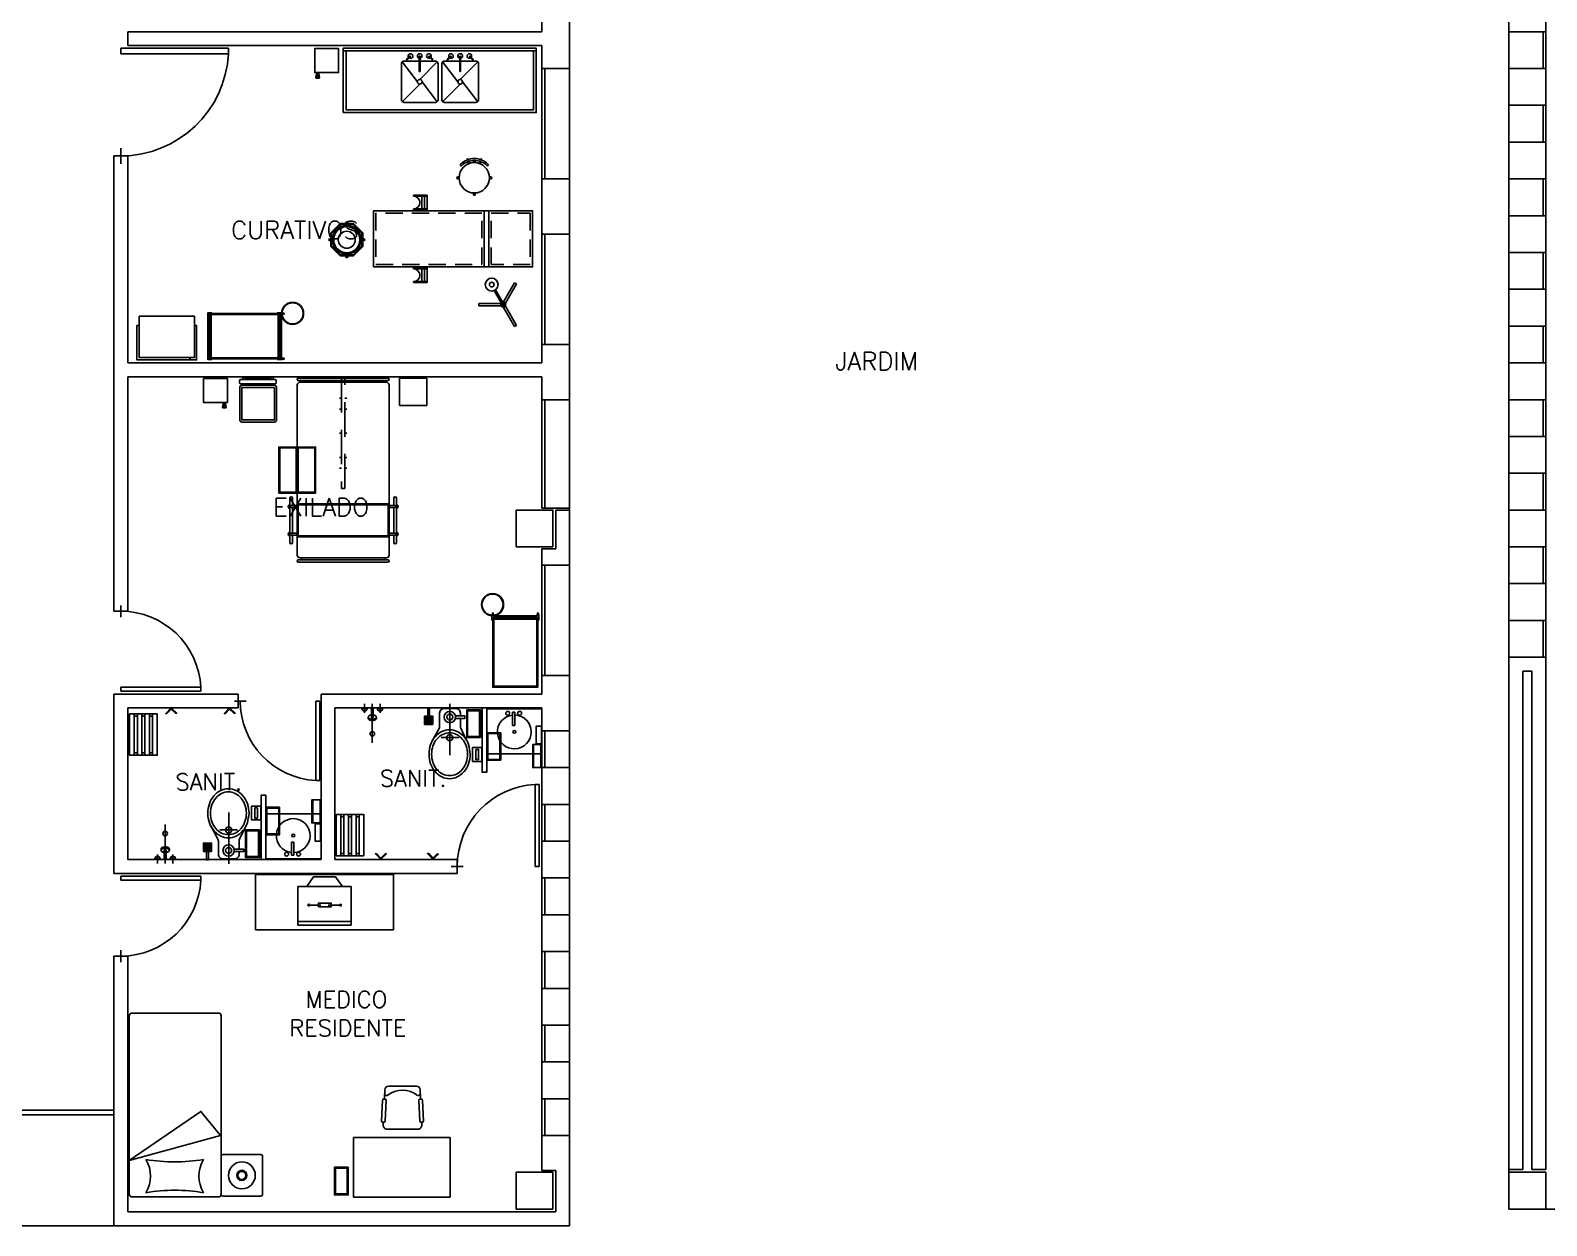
# Model space of a CAD drawing. Extents: x -358 to -207, y -206 to -105.
# Drawn here: x -279.8 to -263.3, y -192.01 to -179.01 of the extents above; entities that cross this region are included whole.
import ezdxf
from ezdxf.enums import TextEntityAlignment as Align

# ---------------------------------------------------------------- set-up
doc = ezdxf.new("R2010")
doc.units = 0
doc.header["$LTSCALE"] = 1.5
doc.header["$MEASUREMENT"] = 0
doc.linetypes.add('HIDDEN', pattern=[0.375, 0.25, -0.125])
doc.linetypes.add('HIDDEN2', pattern=[0.1875, 0.125, -0.0625])
doc.layers.get('0').update_dxf_attribs({"linetype": 'CONTINUOUS'})
for name, color, linetype in [('8CMOB01', 8, 'CONTINUOUS'), ('9CCOLUMNA', 5, 'CONTINUOUS'), ('AREAS', 253, 'CONTINUOUS'), ('CANCEL', 6, 'CONTINUOUS'), ('CCPTAS', 6, 'CONTINUOUS'), ('MSAN', 6, 'CONTINUOUS'), ('RCMURO01', 3, 'CONTINUOUS'), ('ZCTEXT01', 2, 'CONTINUOUS')]:
    doc.layers.add(name, color=color, linetype=linetype)
doc.styles.add('REG-60', font='ROMANS.shx', dxfattribs={"height": 0.195})
doc.styles.add('REG-80', font='ROMANS.shx', dxfattribs={"height": 0.27})

# ---------------------------------------------------------------- blocks, each defined once
blk = doc.blocks.new('PTA-D')
for p, q in [((0.95, 0), (0.95, 1)), ((0.95, 1), (1, 1)), ((1, 0), (1, 1)), ((-0.073, 0), (0.073, 0)), ((0.95, 0), (1, 0))]:
    blk.add_line(p, q)
blk.add_arc((1.002, -0.001), 1.002, 92.9928, 179.9448)
blk = doc.blocks.new('PTA-I')
for p, q in [((-1, 0), (-1, 1)), ((-0.95, 1), (-1, 1)), ((-0.95, 0), (-0.95, 1)), ((-0.95, 0), (-1, 0)), ((0.073, 0), (-0.073, 0))]:
    blk.add_line(p, q)
blk.add_arc((-1.002, -0.001), 1.002, 0.0552, 87.0072)
blk = doc.blocks.new('4')
at = {"layer": 'MSAN'}
for p, q in [((0, 0.045), (0, -0.514)), ((-0.054, -0.088), (-0.163, -0.088)), ((-0.163, -0.115), (-0.056, -0.115)), ((0.276, -0.102), (0.186, -0.102)), ((0.276, -0.112), (0.186, -0.112)), ((0.276, -0.122), (0.186, -0.122)), ((0.276, -0.132), (0.186, -0.132)), ((0.276, -0.142), (0.186, -0.142)), ((0.276, -0.152), (0.186, -0.152)), ((0.276, -0.162), (0.186, -0.162)), ((0.241, -0.09), (0.221, -0.09)), ((0.095, -0.323), (-0.096, -0.323)), ((0.276, -0.172), (0.186, -0.172))]:
    blk.add_line(p, q, dxfattribs=at)
blk.add_lwpolyline([(0.221, 0), (0.221, -0.09), (0.186, -0.09), (0.186, -0.18), (0.276, -0.18), (0.276, -0.09), (0.241, -0.09), (0.241, 0)], close=True, dxfattribs=at)
blk.add_lwpolyline([(0.196, -0.368), (0.118, -0.224, -0.124861), (0.112, -0.2), (0.112, -0.058, 0.414214), (0.063, -0.008), (-0.064, -0.008, 0.414214), (-0.114, -0.058), (-0.114, -0.088), (-0.163, -0.088), (-0.163, -0.115), (-0.114, -0.115), (-0.114, -0.202, -0.109858), (-0.118, -0.223), (-0.174, -0.341, 0.061992), (-0.203, -0.4, 0.020986), (-0.221, -0.504, 0.083945), (-0.203, -0.608, 0.09123), (-0.155, -0.693, 0.103863), (-0.08, -0.751, 0.114983), (0.003, -0.771, 0.114983), (0.087, -0.751, 0.103863), (0.162, -0.693, 0.09123), (0.21, -0.608, 0.083945), (0.227, -0.504, 0.083945), (0.21, -0.4, 0.048605), (0.188, -0.353)], format="xyb", dxfattribs=at)
for points in [[(-0.08, -0.751, 0.114983), (0.003, -0.771, 0.114983), (0.087, -0.751, 0.103863), (0.162, -0.693, 0.09123), (0.21, -0.608, 0.083945), (0.227, -0.504, 0.083945), (0.21, -0.4, 0.09123), (0.162, -0.316, 0.103863), (0.087, -0.257, 0.114983), (0.003, -0.238, 0.114983), (-0.08, -0.257, 0.103863), (-0.155, -0.316, 0.09123), (-0.203, -0.4, 0.020986), (-0.221, -0.504, 0.083945), (-0.203, -0.608, 0.09123), (-0.155, -0.693, 0.103863)], [(0.003, -0.272, 0.114859), (-0.07, -0.289, 0.103833), (-0.135, -0.34, 0.091287), (-0.177, -0.414, 0.084042), (-0.192, -0.504, 0.084042), (-0.177, -0.595, 0.091287), (-0.135, -0.669, 0.103833), (-0.07, -0.72, 0.114859), (0.003, -0.737, 0.114859), (0.077, -0.72, 0.103833), (0.142, -0.669, 0.091287), (0.184, -0.595, 0.084042), (0.199, -0.504, 0.084042), (0.184, -0.414, 0.091287), (0.142, -0.34, 0.103833), (0.077, -0.289, 0.114859)]]:
    blk.add_lwpolyline(points, format="xyb", close=True, dxfattribs=at)
for centre, radius in [((0.001, -0.1), 0.0616), ((0.001, -0.1), 0.0329), ((0.002, -0.323), 0.0335)]:
    blk.add_circle(centre, radius, dxfattribs=at)
blk = doc.blocks.new('PAP')
at = {"layer": 'MSAN', "color": 6}
for points in [[(0.144, -0.077), (0.144, 0.073), (-0.156, 0.073), (-0.156, -0.077)], [(0.134, -0.067), (0.134, 0.063), (-0.146, 0.063), (-0.146, -0.067)]]:
    blk.add_lwpolyline(points, close=True, dxfattribs=at)
blk = doc.blocks.new('VB')
at = {"layer": 'MSAN'}
for p, q in [((-0.154, 0.147), (-0.138, 0.164)), ((-0.053, 0.046), (-0.154, 0.147)), ((-0.138, 0.164), (-0.037, 0.063)), ((-0.037, 0.063), (-0.053, 0.046))]:
    blk.add_line(p, q, dxfattribs=at)
blk.add_lwpolyline([(-0.128, 0.121), (-0.128, 0.121)], dxfattribs=at)
for centre, radius in [((-0.092, 0.194), 0.0208), ((-0.184, 0.102), 0.0208), ((0, 0), 0.0154)]:
    blk.add_circle(centre, radius, dxfattribs=at)
blk.add_arc((0, 0), 0.184, 136.4231, 129.262, dxfattribs=at)
blk = doc.blocks.new('J')
at = {"layer": 'MSAN'}
blk.add_lwpolyline([(-0.026, -0.097), (0.03, -0.097), (0.03, 0.093), (-0.026, 0.093)], close=True, dxfattribs=at)
blk = doc.blocks.new('8')
at = {"layer": 'MSAN'}
for p, q in [((0.123, 0.04), (-0.127, 0.04)), ((-0.127, -0.04), (0.123, -0.04))]:
    blk.add_line(p, q, dxfattribs=at)
blk.add_lwpolyline([(0.123, -0.05), (0.123, 0.05), (-0.127, 0.05), (-0.127, -0.05)], close=True, dxfattribs=at)
blk = doc.blocks.new('2')
at = {"layer": 'MSAN'}
for points in [[(0.067, -0.053), (-0.083, -0.053), (-0.083, 0.047), (0.067, 0.047)], [(-0.063, 0.012), (-0.063, -0.018), (0.047, -0.018), (0.047, 0.012)]]:
    blk.add_lwpolyline(points, close=True, dxfattribs=at)
blk = doc.blocks.new('6')
at = {"layer": 'MSAN'}
blk.add_lwpolyline([(0.014, 0), (0.06, 0.046), (0.06, 0.06), (0, 0), (0.06, -0.06), (0.06, -0.046)], close=True, dxfattribs=at)
blk = doc.blocks.new('BA')
at = {"layer": 'MSAN'}
for p, q in [((-0.227, 0.097), (0.223, 0.097)), ((0.223, 0.064), (-0.227, 0.064)), ((-0.227, 0.014), (0.223, 0.014)), ((-0.202, 0.064), (-0.202, 0.097)), ((-0.202, -0.019), (-0.202, 0.014)), ((0.198, 0.064), (0.198, 0.097)), ((0.198, -0.019), (0.198, 0.014)), ((0.223, -0.019), (-0.227, -0.019)), ((-0.227, -0.069), (0.223, -0.069)), ((0.223, -0.102), (-0.227, -0.102)), ((-0.202, -0.102), (-0.202, -0.069)), ((0.198, -0.102), (0.198, -0.069))]:
    blk.add_line(p, q, dxfattribs=at)
blk.add_lwpolyline([(0.223, -0.152), (0.223, -0.102), (0.223, -0.069), (0.223, -0.019), (0.223, 0.014), (0.223, 0.064), (0.223, 0.097), (0.223, 0.148), (-0.227, 0.148), (-0.227, 0.097), (-0.227, 0.064), (-0.227, 0.014), (-0.227, -0.019), (-0.227, -0.069), (-0.227, -0.102), (-0.227, -0.152)], close=True, dxfattribs=at)
blk = doc.blocks.new('A$C30585D84')
at = {"layer": 'CCPTAS'}
blk.add_lwpolyline([(1.725, 0.6), (1.025, 0.6), (1.025, 0.65), (1.725, 0.65)], dxfattribs=at)
at = {"layer": 'MSAN', "color": 6}
for p, q in [((1.343, 1.845), (1.769, 1.845)), ((1.611, 1.89), (1.624, 1.89)), ((1.621, 1.855), (1.718, 1.855)), ((1.621, 1.835), (1.718, 1.835)), ((1.67, 1.93), (1.769, 1.93)), ((1.717, 1.958), (1.717, 1.901)), ((1.718, 1.825), (1.718, 1.865)), ((1.718, 1.865), (1.726, 1.865)), ((1.718, 1.825), (1.726, 1.825)), ((1.611, 1.801), (1.624, 1.801)), ((1.67, 1.761), (1.769, 1.761)), ((1.717, 1.733), (1.717, 1.789))]:
    blk.add_line(p, q, dxfattribs=at)
at = {"layer": 'MSAN'}
for p, q in [((1.225, 0), (1.225, 0.6)), ((1.715, 0), (1.715, 0.6))]:
    blk.add_line(p, q, dxfattribs=at)
at = {"layer": 'MSAN', "color": 6}
blk.add_circle((1.442, 1.845), 0.025, dxfattribs=at)
for centre, radius, start, end in [((1.672, 1.845), 0.0848, 167.6853, 180), ((1.672, 1.845), 0.0848, 180, 192.3147), ((1.642, 1.852), 0.0538, 152.2094, 167.6853), ((1.642, 1.839), 0.0538, 192.3147, 207.7906), ((1.622, 1.862), 0.0323, 128.1651, 152.2094), ((1.686, 1.845), 0.0848, 167.6853, 180), ((1.686, 1.845), 0.0848, 180, 192.3147), ((1.611, 1.877), 0.0131, 90, 128.1651), ((1.655, 1.852), 0.0538, 152.2094, 167.6853), ((1.655, 1.839), 0.0538, 192.3147, 207.7906), ((1.636, 1.862), 0.0323, 128.1651, 152.2094), ((1.624, 1.877), 0.0131, 90, 128.1651), ((1.643, 1.845), 0.0253, 170.7234, 180), ((1.643, 1.845), 0.0253, 180, 189.2766), ((1.625, 1.85), 0.0074, 136.4087, 158.4791), ((1.632, 1.847), 0.0145, 158.4791, 170.7234), ((1.632, 1.844), 0.0145, 189.2766, 201.5209), ((1.625, 1.841), 0.0074, 201.5209, 223.5913), ((1.621, 1.854), 0.00175, 90, 136.4087), ((1.621, 1.837), 0.00175, 223.5913, 270), ((1.624, 1.877), 0.0131, 51.8349, 90), ((1.613, 1.862), 0.0323, 27.7906, 51.8349), ((1.594, 1.852), 0.0538, 12.3147, 27.7906), ((1.594, 1.839), 0.0538, 332.2094, 347.6853), ((1.563, 1.845), 0.0848, 6.7746, 12.3147), ((1.563, 1.845), 0.0848, 347.6853, 353.2254), ((1.717, 1.93), 0.0282, 91.3867, 268.6133), ((1.622, 1.829), 0.0323, 207.7906, 231.8349), ((1.611, 1.814), 0.0131, 231.8349, 270), ((1.636, 1.829), 0.0323, 207.7906, 231.8349), ((1.624, 1.814), 0.0131, 231.8349, 270), ((1.624, 1.814), 0.0131, 270, 308.1651), ((1.613, 1.829), 0.0323, 308.1651, 332.2094), ((1.717, 1.761), 0.0282, 91.3867, 268.6133)]:
    blk.add_arc(centre, radius, start, end, dxfattribs=at)
at = {"xscale": -1}
for name, p in [('BA', (0.339, 2.09)), ('2', (1.209, 0.707)), ('PAP', (1.546, 0.745)), ('PAP', (1.298, 0.525)), ('8', (1.198, 0.05))]:
    blk.add_blockref(name, p, dxfattribs=at)
for name, p, rotation in [('6', (0.078, 1.752), 178.8992369684606), ('6', (0.078, 1.188), 177.6646649198696), ('4', (1.725, 1.001), 270), ('VB', (1.463, 0.3), 315), ('J', (1.432, 0.031), 270)]:
    blk.add_blockref(name, p, dxfattribs=dict(at, rotation=rotation))
at = {"layer": 'CCPTAS', "xscale": 0.8928675704193463, "yscale": 0.8928675704193463, "zscale": 0.8928675704193463, "rotation": 270}
blk.add_blockref('PTA-D', (0, 0.921), dxfattribs=at)
blk = doc.blocks.new('A$C628C3940')
at = {"layer": 'CCPTAS'}
blk.add_lwpolyline([(0.045, 0.602), (0.745, 0.602), (0.745, 0.652), (0.045, 0.652)], dxfattribs=at)
at = {"layer": 'MSAN'}
for p, q in [((0.055, 0.002), (0.055, 0.602)), ((0.545, 0.002), (0.545, 0.602))]:
    blk.add_line(p, q, dxfattribs=at)
for name, p in [('BA', (1.407, 1.934)), ('PAP', (0.224, 0.748)), ('2', (0.561, 0.709)), ('PAP', (0.472, 0.527)), ('8', (0.572, 0.05))]:
    blk.add_blockref(name, p)
for name, p, rotation in [('6', (1.696, 1.631), 181.1007630315395), ('4', (0.045, 1.004), 90), ('6', (1.696, 0.995), 182.3353350801304), ('VB', (0.307, 0.302), 45), ('J', (0.338, 0.033), 90)]:
    blk.add_blockref(name, p, dxfattribs=dict(rotation=rotation))
at = {"layer": 'CCPTAS', "xscale": -0.8648703972942497, "yscale": 0.8648703972942497, "zscale": 0.8648703972942497, "rotation": 89.99999999999999}
blk.add_blockref('PTA-D', (1.77, 0.879), dxfattribs=at)

msp = doc.modelspace()

# ---------------------------------------------------------------- linework, layer by layer
at = {"linetype": 'HIDDEN', "ltscale": 0.06}
msp.add_line((-281.31, -192.01), (-278.885, -192.01), dxfattribs=at)
at = {"layer": '8CMOB01'}
for p, q in [((-276.391, -179.239), (-274.291, -179.239)), ((-275.705, -179.333), (-275.662, -179.291)), ((-275.698, -179.34), (-275.655, -179.298)), ((-275.655, -179.298), (-275.662, -179.291)), ((-275.564, -179.294), (-275.564, -179.462)), ((-275.564, -179.294), (-275.554, -179.294)), ((-275.554, -179.294), (-275.554, -179.462)), ((-275.462, -179.298), (-275.455, -179.291)), ((-275.462, -179.298), (-275.42, -179.34)), ((-275.455, -179.291), (-275.413, -179.333)), ((-275.222, -179.291), (-275.265, -179.333)), ((-275.215, -179.298), (-275.258, -179.34)), ((-275.222, -179.291), (-275.215, -179.298)), ((-275.124, -179.294), (-275.124, -179.462)), ((-275.124, -179.294), (-275.114, -179.294)), ((-275.114, -179.294), (-275.114, -179.462)), ((-275.022, -179.298), (-275.015, -179.291)), ((-275.022, -179.298), (-274.98, -179.34)), ((-275.015, -179.291), (-274.973, -179.333)), ((-275.584, -179.574), (-275.75, -179.358)), ((-275.698, -179.34), (-275.705, -179.333)), ((-275.564, -179.462), (-275.554, -179.462)), ((-275.559, -179.549), (-275.368, -179.358)), ((-275.42, -179.34), (-275.413, -179.333)), ((-275.144, -179.574), (-275.31, -179.358)), ((-275.265, -179.333), (-275.258, -179.34)), ((-275.124, -179.462), (-275.114, -179.462)), ((-275.119, -179.549), (-274.928, -179.358)), ((-274.973, -179.333), (-274.98, -179.34)), ((-276.65, -179.525), (-276.69, -179.525)), ((-276.649, -179.53), (-276.69, -179.53)), ((-276.651, -179.52), (-276.689, -179.52)), ((-276.652, -179.515), (-276.688, -179.515)), ((-276.652, -179.51), (-276.687, -179.51)), ((-276.653, -179.505), (-276.686, -179.505)), ((-276.654, -179.5), (-276.685, -179.5)), ((-276.672, -179.484), (-276.672, -179.474)), ((-276.442, -179.474), (-276.67, -179.474)), ((-276.667, -179.484), (-276.667, -179.474)), ((-275.75, -179.791), (-275.559, -179.599)), ((-275.368, -179.791), (-275.534, -179.574)), ((-275.31, -179.791), (-275.119, -179.599)), ((-274.928, -179.791), (-275.094, -179.574)), ((-275.042, -180.422), (-275.044, -180.418)), ((-275.027, -180.465), (-275.035, -180.441)), ((-275.017, -180.461), (-275.026, -180.438)), ((-274.976, -180.453), (-274.976, -180.428)), ((-274.956, -180.453), (-274.956, -180.428)), ((-274.914, -180.461), (-274.905, -180.438)), ((-274.905, -180.465), (-274.896, -180.441)), ((-274.889, -180.422), (-274.887, -180.418)), ((-275.628, -180.807), (-275.478, -180.807)), ((-275.628, -180.807), (-275.628, -180.817)), ((-275.628, -180.817), (-275.478, -180.817)), ((-275.538, -180.957), (-275.538, -180.817)), ((-275.508, -180.957), (-275.508, -180.817)), ((-275.478, -180.967), (-275.478, -180.807)), ((-275.628, -180.957), (-275.478, -180.957)), ((-275.628, -180.957), (-275.628, -180.967)), ((-275.628, -180.967), (-275.478, -180.967)), ((-274.857, -181.587), (-274.857, -180.979)), ((-274.807, -181.587), (-274.807, -180.979)), ((-275.628, -181.607), (-275.628, -181.597)), ((-275.628, -181.597), (-275.478, -181.597)), ((-275.628, -181.607), (-275.478, -181.607)), ((-275.538, -181.607), (-275.538, -181.747)), ((-275.508, -181.607), (-275.508, -181.747)), ((-275.478, -181.597), (-275.478, -181.757)), ((-275.628, -181.757), (-275.628, -181.747)), ((-275.628, -181.747), (-275.478, -181.747)), ((-275.628, -181.757), (-275.478, -181.757)), ((-274.648, -181.967), (-274.528, -181.759)), ((-274.626, -181.98), (-274.506, -181.772)), ((-274.506, -181.772), (-274.528, -181.759)), ((-274.657, -182.001), (-274.748, -181.843)), ((-274.644, -181.993), (-274.735, -181.835)), ((-277.864, -182.105), (-277.864, -182.575)), ((-277.854, -182.105), (-277.854, -182.575)), ((-277.074, -182.105), (-277.074, -182.575)), ((-277.064, -182.105), (-277.064, -182.575)), ((-274.918, -181.985), (-274.678, -181.985)), ((-274.918, -181.985), (-274.918, -182.01)), ((-274.918, -182.01), (-274.678, -182.01)), ((-274.678, -181.985), (-274.67, -181.98)), ((-274.678, -181.985), (-274.678, -182.01)), ((-274.648, -182.027), (-274.678, -182.01)), ((-274.656, -181.972), (-274.648, -181.967)), ((-274.626, -181.98), (-274.648, -181.967)), ((-274.626, -182.014), (-274.648, -182.027)), ((-274.648, -182.027), (-274.528, -182.235)), ((-274.626, -181.98), (-274.626, -182.014)), ((-274.626, -182.014), (-274.506, -182.222)), ((-274.506, -182.222), (-274.528, -182.235)), ((-276.375, -182.795), (-276.41, -182.795)), ((-277.912, -183.06), (-277.684, -183.06)), ((-277.7, -183.086), (-277.669, -183.086)), ((-277.7, -183.091), (-277.668, -183.091)), ((-277.687, -183.07), (-277.687, -183.06)), ((-277.682, -183.07), (-277.682, -183.06)), ((-276.41, -183.015), (-276.433, -183.015)), ((-276.375, -183.015), (-276.352, -183.015)), ((-277.705, -183.116), (-277.664, -183.116)), ((-277.704, -183.111), (-277.664, -183.111)), ((-277.703, -183.106), (-277.665, -183.106)), ((-277.702, -183.101), (-277.666, -183.101)), ((-277.701, -183.096), (-277.667, -183.096)), ((-276.41, -183.132), (-276.433, -183.132)), ((-276.375, -183.132), (-276.352, -183.132)), ((-276.41, -183.395), (-276.433, -183.395)), ((-276.375, -183.395), (-276.352, -183.395)), ((-276.41, -183.658), (-276.433, -183.658)), ((-276.375, -183.658), (-276.352, -183.658)), ((-276.41, -183.775), (-276.433, -183.775)), ((-276.375, -183.775), (-276.352, -183.775)), ((-276.41, -183.995), (-276.375, -183.995)), ((-274.754, -185.381), (-274.284, -185.381)), ((-274.754, -185.391), (-274.284, -185.391)), ((-276.884, -188.324), (-276.305, -188.324)), ((-276.884, -188.742), (-276.884, -188.324)), ((-276.787, -188.324), (-276.715, -188.219)), ((-276.715, -188.219), (-276.474, -188.219)), ((-276.401, -188.324), (-276.474, -188.219)), ((-276.305, -188.324), (-276.305, -188.742)), ((-276.634, -188.525), (-276.766, -188.525)), ((-276.555, -188.525), (-276.419, -188.525)), ((-276.305, -188.702), (-276.884, -188.702)), ((-276.305, -188.742), (-276.884, -188.742))]:
    msp.add_line(p, q, dxfattribs=at)
at = {"layer": '8CMOB01', "linetype": 'ByBlock'}
for p, q in [((-277.142, -182.896), (-277.492, -182.896)), ((-277.484, -182.786), (-277.484, -182.811)), ((-277.484, -182.786), (-277.458, -182.786)), ((-277.484, -182.859), (-277.484, -182.874)), ((-277.458, -182.811), (-277.458, -182.786)), ((-277.458, -182.798), (-277.18, -182.798)), ((-277.458, -182.874), (-277.458, -182.859)), ((-277.18, -182.786), (-277.18, -182.811)), ((-277.18, -182.786), (-277.154, -182.786)), ((-277.18, -182.859), (-277.18, -182.874)), ((-277.154, -182.811), (-277.154, -182.786)), ((-277.154, -182.874), (-277.154, -182.859)), ((-277.139, -183.249), (-277.139, -182.899))]:
    msp.add_line(p, q, dxfattribs=at)
at = {"layer": '8CMOB01', "color": 8}
for p, q in [((-276.892, -182.87), (-276.892, -184.72)), ((-275.905, -182.795), (-276.88, -182.795)), ((-276.88, -182.82), (-275.905, -182.82)), ((-275.922, -182.84), (-276.862, -182.84)), ((-276.842, -182.82), (-276.842, -182.84)), ((-275.942, -182.82), (-275.942, -182.84)), ((-275.892, -184.72), (-275.892, -182.87)), ((-275.781, -183.095), (-275.781, -182.795)), ((-275.781, -182.795), (-275.481, -182.795)), ((-275.481, -182.795), (-275.481, -183.095)), ((-275.481, -183.095), (-275.781, -183.095)), ((-276.972, -184.582), (-276.972, -184.102)), ((-276.892, -184.182), (-276.955, -184.182)), ((-276.955, -184.202), (-276.892, -184.202)), ((-276.942, -184.102), (-276.942, -184.182)), ((-276.942, -184.482), (-276.942, -184.202)), ((-276.892, -184.162), (-275.892, -184.162)), ((-276.892, -184.522), (-276.892, -184.162)), ((-276.882, -184.172), (-275.902, -184.172)), ((-276.882, -184.512), (-276.882, -184.172)), ((-275.902, -184.172), (-275.902, -184.512)), ((-275.892, -184.162), (-275.892, -184.522)), ((-275.892, -184.182), (-275.829, -184.182)), ((-275.829, -184.202), (-275.892, -184.202)), ((-275.842, -184.102), (-275.842, -184.182)), ((-275.842, -184.482), (-275.842, -184.202)), ((-275.812, -184.582), (-275.812, -184.102)), ((-276.892, -184.482), (-276.955, -184.482)), ((-276.955, -184.502), (-276.892, -184.502)), ((-276.942, -184.502), (-276.942, -184.582)), ((-275.892, -184.522), (-276.892, -184.522)), ((-275.902, -184.512), (-276.882, -184.512)), ((-275.892, -184.482), (-275.829, -184.482)), ((-275.829, -184.502), (-275.892, -184.502)), ((-275.842, -184.502), (-275.842, -184.582)), ((-276.88, -184.77), (-275.905, -184.77)), ((-275.905, -184.795), (-276.88, -184.795)), ((-276.862, -184.75), (-275.922, -184.75)), ((-276.842, -184.77), (-276.842, -184.75)), ((-275.942, -184.77), (-275.942, -184.75)), ((-275.845, -188.194), (-277.345, -188.194)), ((-277.345, -188.194), (-277.345, -188.794)), ((-275.845, -188.794), (-275.845, -188.194)), ((-277.345, -188.794), (-275.845, -188.794)), ((-275.897, -190.493), (-275.596, -190.493)), ((-275.965, -190.644), (-275.975, -190.874)), ((-275.954, -190.634), (-275.934, -190.635)), ((-275.94, -190.533), (-275.944, -190.635)), ((-275.925, -190.646), (-275.935, -190.875)), ((-275.568, -190.646), (-275.558, -190.875)), ((-275.539, -190.634), (-275.559, -190.635)), ((-275.553, -190.533), (-275.549, -190.635)), ((-275.528, -190.644), (-275.518, -190.874)), ((-275.966, -190.884), (-275.946, -190.885)), ((-275.956, -190.885), (-275.957, -190.916)), ((-275.915, -190.96), (-275.578, -190.96)), ((-275.527, -190.884), (-275.547, -190.885)), ((-275.537, -190.885), (-275.536, -190.916)), ((-276.279, -191.05), (-276.279, -191.7)), ((-275.229, -191.05), (-276.279, -191.05)), ((-275.229, -191.7), (-275.229, -191.05)), ((-276.279, -191.7), (-275.229, -191.7))]:
    msp.add_line(p, q, dxfattribs=at)
at = {"layer": '8CMOB01', "linetype": 'HIDDEN'}
for p, q in [((-276.41, -182.795), (-276.41, -183.995)), ((-276.375, -183.995), (-276.375, -182.795))]:
    msp.add_line(p, q, dxfattribs=at)
at = {"layer": '8CMOB01', "color": 8, "linetype": 'Continuous'}
for p, q in [((-277.082, -184.035), (-277.082, -183.555)), ((-277.082, -183.555), (-276.902, -183.555)), ((-276.902, -184.035), (-276.902, -183.555)), ((-276.892, -184.045), (-276.892, -183.545)), ((-276.882, -184.035), (-276.882, -183.555)), ((-276.882, -183.555), (-276.702, -183.555)), ((-276.702, -184.035), (-276.702, -183.555)), ((-277.082, -184.035), (-276.902, -184.035)), ((-276.882, -184.035), (-276.702, -184.035))]:
    msp.add_line(p, q, dxfattribs=at)
at = {"layer": '8CMOB01'}
for points in [[(-276.442, -179.214), (-276.442, -179.474), (-276.702, -179.474), (-276.702, -179.214)], [(-276.391, -179.909), (-276.391, -179.209), (-274.291, -179.209), (-274.291, -179.909)], [(-276.062, -181.587), (-274.332, -181.587), (-274.332, -180.977), (-276.062, -180.977)], [(-276.528, -181.363), (-276.528, -181.218), (-276.425, -181.116), (-276.28, -181.116), (-276.178, -181.218), (-276.178, -181.363), (-276.28, -181.466), (-276.425, -181.466)], [(-276.518, -181.359), (-276.518, -181.222), (-276.421, -181.126), (-276.284, -181.126), (-276.188, -181.222), (-276.188, -181.359), (-276.284, -181.456), (-276.421, -181.456)], [(-276.508, -181.306), (-276.513, -181.306), (-276.513, -181.276), (-276.508, -181.276)], [(-276.198, -181.306), (-276.193, -181.306), (-276.193, -181.276), (-276.198, -181.276)], [(-277.839, -182.585), (-277.839, -182.095), (-277.089, -182.095), (-277.089, -182.585)], [(-277.829, -182.575), (-277.829, -182.105), (-277.099, -182.105), (-277.099, -182.575)], [(-278.611, -182.573), (-278.011, -182.573), (-278.011, -182.123), (-278.611, -182.123)], [(-277.912, -182.8), (-277.912, -183.06), (-277.652, -183.06), (-277.652, -182.8)], [(-274.274, -186.156), (-274.764, -186.156), (-274.764, -185.406), (-274.274, -185.406)], [(-274.284, -186.146), (-274.754, -186.146), (-274.754, -185.416), (-274.284, -185.416)], [(-276.661, -188.545), (-276.661, -188.503), (-276.524, -188.503), (-276.524, -188.545)], [(-276.337, -191.375), (-276.487, -191.375), (-276.487, -191.675), (-276.337, -191.675)], [(-276.347, -191.385), (-276.477, -191.385), (-276.477, -191.665), (-276.347, -191.665)]]:
    msp.add_lwpolyline(points, close=True, dxfattribs=at)
for points in [[(-274.321, -179.239), (-274.321, -179.879), (-276.361, -179.879), (-276.361, -179.239)], [(-275.033, -180.419), (-275.035, -180.414)], [(-274.899, -180.419), (-274.897, -180.414)], [(-277.819, -182.085), (-277.819, -182.095), (-277.839, -182.095), (-277.839, -182.105), (-277.864, -182.105), (-277.864, -182.085), (-277.819, -182.085)], [(-277.109, -182.085), (-277.109, -182.095), (-277.089, -182.095), (-277.089, -182.105), (-277.054, -182.105), (-277.054, -182.085), (-277.109, -182.085)], [(-277.054, -182.1), (-277.034, -182.1), (-277.034, -182.09), (-277.054, -182.09)], [(-278.011, -182.223), (-277.986, -182.223), (-277.986, -182.598), (-278.636, -182.598), (-278.636, -182.223), (-278.611, -182.223)], [(-277.819, -182.595), (-277.819, -182.585), (-277.839, -182.585), (-277.839, -182.575), (-277.864, -182.575), (-277.864, -182.595), (-277.819, -182.595)], [(-277.109, -182.595), (-277.109, -182.585), (-277.089, -182.585), (-277.089, -182.575), (-277.054, -182.575), (-277.054, -182.595), (-277.109, -182.595)], [(-277.054, -182.58), (-277.034, -182.58), (-277.034, -182.59), (-277.054, -182.59)], [(-274.774, -185.426), (-274.764, -185.426), (-274.764, -185.406), (-274.754, -185.406), (-274.754, -185.371), (-274.774, -185.371), (-274.774, -185.426)], [(-274.759, -185.371), (-274.759, -185.351), (-274.769, -185.351), (-274.769, -185.371)], [(-274.264, -185.426), (-274.274, -185.426), (-274.274, -185.406), (-274.284, -185.406), (-274.284, -185.371), (-274.264, -185.371), (-274.264, -185.426)], [(-274.279, -185.371), (-274.279, -185.351), (-274.269, -185.351), (-274.269, -185.371)]]:
    msp.add_lwpolyline(points, dxfattribs=at)
for points in [[(-275.564, -179.349), (-275.729, -179.349, 0.414214), (-275.759, -179.379), (-275.759, -179.769, 0.414214), (-275.729, -179.799), (-275.389, -179.799, 0.414214), (-275.359, -179.769), (-275.359, -179.379, 0.414214), (-275.389, -179.349), (-275.554, -179.349)], [(-275.114, -179.349), (-274.949, -179.349, -0.414214), (-274.919, -179.379), (-274.919, -179.769, -0.414214), (-274.949, -179.799), (-275.289, -179.799, -0.414214), (-275.319, -179.769), (-275.319, -179.379, -0.414214), (-275.289, -179.349), (-275.124, -179.349)], [(-275.13, -180.628), (-275.146, -180.628, -1), (-275.146, -180.608), (-275.13, -180.608)], [(-274.801, -180.628), (-274.786, -180.628, 1), (-274.786, -180.608), (-274.801, -180.608)], [(-274.956, -180.783), (-274.956, -180.798, -1), (-274.976, -180.798), (-274.976, -180.783)], [(-276.343, -181.116), (-276.343, -181.106, 1), (-276.363, -181.106), (-276.363, -181.116)], [(-276.528, -181.281), (-276.538, -181.281, 1), (-276.538, -181.301), (-276.528, -181.301)], [(-276.508, -181.291), (-276.503, -181.291, 1), (-276.203, -181.291), (-276.198, -181.291)], [(-276.178, -181.281), (-276.168, -181.281, -1), (-276.168, -181.301), (-276.178, -181.301)], [(-276.343, -181.466), (-276.343, -181.476, -1), (-276.363, -181.476), (-276.363, -181.466)]]:
    msp.add_lwpolyline(points, format="xyb", dxfattribs=at)
for points in [[(-276.683, -179.488), (-276.69, -179.527, 0.487928), (-276.685, -179.534), (-276.654, -179.534, 0.487928), (-276.649, -179.527), (-276.657, -179.488, 0.344151), (-276.661, -179.484), (-276.678, -179.484, 0.344151)], [(-274.817, -180.47, -1), (-274.831, -180.484, 0.414214), (-275.1, -180.484, -1), (-275.114, -180.47, -0.414214)], [(-277.671, -183.074), (-277.664, -183.114, -0.487928), (-277.669, -183.12), (-277.7, -183.12, -0.487928), (-277.705, -183.114), (-277.697, -183.074, -0.344151), (-277.692, -183.07), (-277.676, -183.07, -0.344151)]]:
    msp.add_lwpolyline(points, format="xyb", close=True, dxfattribs=at)
at = {"layer": '8CMOB01', "linetype": 'HIDDEN2'}
for points in [[(-276.037, -181.562), (-274.882, -181.562), (-274.882, -181.002), (-276.037, -181.002)], [(-274.357, -181.002), (-274.357, -181.562), (-274.782, -181.562), (-274.782, -181.002)]]:
    msp.add_lwpolyline(points, close=True, dxfattribs=at)
at = {"layer": '8CMOB01', "color": 8}
msp.add_lwpolyline([(-278.048, -182.577), (-278.068, -182.577)], dxfattribs=at)
at = {"layer": '8CMOB01', "linetype": 'ByBlock'}
for points in [[(-277.135, -182.811), (-277.505, -182.811, 0.414214), (-277.52, -182.826), (-277.52, -182.844, 0.414214), (-277.505, -182.859), (-277.135, -182.859, 0.414214), (-277.12, -182.844), (-277.12, -182.826, 0.414214)], [(-277.142, -182.874), (-277.492, -182.874, 0.414214), (-277.517, -182.899), (-277.517, -183.249, 0.414214), (-277.492, -183.274), (-277.142, -183.274, 0.414214), (-277.117, -183.249), (-277.117, -182.899, 0.414214)], [(-277.699, -191.688), (-277.289, -191.688, 0.414214), (-277.269, -191.668), (-277.269, -191.258, 0.414214), (-277.289, -191.238), (-277.699, -191.238, 0.414214), (-277.719, -191.258), (-277.719, -191.668, 0.414214)]]:
    msp.add_lwpolyline(points, format="xyb", close=True, dxfattribs=at)
for points in [[(-277.495, -182.899), (-277.495, -183.249)], [(-277.492, -183.251), (-277.142, -183.251)]]:
    msp.add_lwpolyline(points, dxfattribs=at)
at = {"layer": '8CMOB01', "color": 8, "linetype": 'Continuous'}
msp.add_lwpolyline([(-277.092, -184.045), (-276.692, -184.045), (-276.692, -183.545), (-277.092, -183.545)], close=True, dxfattribs=at)
at = {"layer": '8CMOB01', "linetype": 'ByBlock'}
msp.add_lwpolyline([(-277.719, -189.728), (-277.719, -191.668, -0.414214), (-277.749, -191.698), (-278.689, -191.698, -0.414214), (-278.719, -191.668), (-278.719, -189.728, -0.414214), (-278.689, -189.698), (-277.749, -189.698)], format="xyb", dxfattribs=at)
msp.add_lwpolyline([(-277.728, -191.028), (-277.94, -190.767), (-278.719, -191.301)], close=True, dxfattribs=at)
at = {"layer": '8CMOB01'}
for centre, radius in [((-275.559, -179.574), 0.025), ((-275.119, -179.574), 0.025), ((-274.966, -180.618), 0.165), ((-276.353, -181.291), 0.155), ((-276.353, -181.291), 0.142), ((-276.353, -181.291), 0.092), ((-274.776, -181.779), 0.07), ((-274.776, -181.779), 0.025), ((-276.942, -182.092), 0.12), ((-276.942, -182.092), 0.115), ((-274.767, -185.258), 0.12), ((-274.767, -185.258), 0.115), ((-276.766, -188.525), 0.00903), ((-276.419, -188.525), 0.00903)]:
    msp.add_circle(centre, radius, dxfattribs=at)
at = {"layer": '8CMOB01', "linetype": 'ByBlock'}
for radius in [0.146, 0.055, 0.0435]:
    msp.add_circle((-277.494, -191.463), radius, dxfattribs=at)
at = {"layer": '8CMOB01'}
for centre, radius, start, end in [((-275.659, -179.294), 0.025, 236.537, 213.463), ((-275.559, -179.294), 0.025, 281.537, 258.463), ((-275.459, -179.294), 0.025, 326.537, 303.463), ((-275.219, -179.294), 0.025, 236.537, 213.463), ((-275.119, -179.294), 0.025, 281.537, 258.463), ((-275.019, -179.294), 0.025, 326.537, 303.463), ((-275.039, -180.416), 0.005, 19.3489, 200.6511), ((-274.892, -180.416), 0.005, 339.3489, 160.6511), ((-275.628, -180.887), 0.07, 270.1612, 89.8388), ((-275.628, -181.677), 0.07, 270.1612, 89.8388), ((-274.65, -181.997), 0.015, 152.231, 87.769), ((-274.65, -181.997), 0.008, 210, 30)]:
    msp.add_arc(centre, radius, start, end, dxfattribs=at)
at = {"layer": '8CMOB01', "linetype": 'ByBlock'}
for centre, radius, start, end in [((-277.492, -182.899), 0.0029, 90, 180), ((-277.142, -182.899), 0.0029, 0, 90), ((-277.492, -183.249), 0.0029, 180, 270), ((-277.142, -183.249), 0.0029, 270, 0), ((-277.749, -189.728), 0.03, 0, 90), ((-278.225, -189.468), 1.849, 260.2654, 279.7346), ((-278.848, -191.471), 0.36, 329.7751, 30.2249), ((-277.601, -191.471), 0.36, 149.7751, 210.2249), ((-278.225, -193.474), 1.849, 80.2654, 99.7346)]:
    msp.add_arc(centre, radius, start, end, dxfattribs=at)
at = {"layer": '8CMOB01', "color": 8}
for centre, radius, start, end in [((-276.88, -182.808), 0.0125, 90, 270), ((-276.862, -182.87), 0.03, 90, 180), ((-275.922, -182.87), 0.03, 0, 90), ((-275.905, -182.808), 0.0125, 270, 90), ((-276.972, -184.192), 0.02, 90, 270), ((-276.957, -184.102), 0.015, 0, 180), ((-276.955, -184.192), 0.01, 90, 270), ((-275.827, -184.102), 0.015, 0, 180), ((-275.829, -184.192), 0.01, 270, 90), ((-275.812, -184.192), 0.02, 270, 90), ((-276.972, -184.492), 0.02, 90, 270), ((-276.955, -184.492), 0.01, 90, 270), ((-275.829, -184.492), 0.01, 270, 90), ((-275.812, -184.492), 0.02, 270, 90), ((-276.957, -184.582), 0.015, 180, 0), ((-276.862, -184.72), 0.03, 180, 270), ((-275.922, -184.72), 0.03, 270, 0), ((-275.827, -184.582), 0.015, 180, 0), ((-276.88, -184.783), 0.0125, 90, 270), ((-275.905, -184.783), 0.0125, 270, 90), ((-275.897, -190.535), 0.0425, 90, 177.3974), ((-275.596, -190.535), 0.0425, 2.6026, 90), ((-275.955, -190.644), 0.01, 87.3974, 177.3974), ((-275.922, -190.576), 0.02, 174.1265, 299.8903), ((-275.935, -190.645), 0.01, 357.3974, 87.3974), ((-275.747, -190.81), 0.272, 52.7818, 127.325), ((-275.571, -190.576), 0.02, 240.1097, 5.8735), ((-275.558, -190.645), 0.01, 92.6026, 182.6026), ((-275.538, -190.644), 0.01, 2.6026, 92.6026), ((-275.965, -190.874), 0.01, 177.3974, 267.3974), ((-275.915, -190.918), 0.0425, 177.3974, 270), ((-275.945, -190.875), 0.01, 267.3974, 357.3974), ((-275.578, -190.918), 0.0425, 270, 2.6026), ((-275.548, -190.875), 0.01, 182.6026, 272.6026), ((-275.528, -190.874), 0.01, 272.6026, 2.6026)]:
    msp.add_arc(centre, radius, start, end, dxfattribs=at)
at = {"layer": '9CCOLUMNA'}
for points in [[(-274.11, -184.63), (-274.51, -184.63), (-274.51, -184.23), (-274.11, -184.23)], [(-263.31, -184.63), (-263.71, -184.63), (-263.71, -184.23), (-263.31, -184.23)], [(-274.11, -191.83), (-274.51, -191.83), (-274.51, -191.43), (-274.11, -191.43)], [(-263.31, -191.83), (-263.71, -191.83), (-263.71, -191.43), (-263.31, -191.43)]]:
    msp.add_lwpolyline(points, close=True, dxfattribs=at)
at = {"layer": 'AREAS'}
msp.add_lwpolyline([(-229.284, -133.83), (-270.91, -133.83), (-270.91, -151.83), (-273.93, -151.83), (-273.93, -155.83), (-263.71, -155.83), (-263.71, -191.83), (-225.63, -191.83), (-225.63, -166.817), (-219.21, -166.817), (-219.21, -158.85), (-222.81, -158.85), (-222.81, -148.48), (-227.603, -148.48, 0.916198)], format="xyb", close=True, dxfattribs=at)
msp.add_lwpolyline([(-273.93, -192.01), (-273.93, -141.03), (-296.29, -141.03), (-296.29, -192.01)], close=True, dxfattribs=at)
at = {"layer": 'CANCEL', "ltscale": 0.06}
for p, q in [((-263.34, -179.03), (-263.34, -179.43)), ((-263.31, -179.03), (-263.31, -179.43)), ((-274.2, -179.43), (-274.2, -180.63)), ((-263.34, -179.83), (-263.34, -180.23)), ((-263.31, -179.83), (-263.31, -180.23)), ((-263.34, -180.63), (-263.34, -181.03)), ((-263.31, -180.63), (-263.31, -181.03)), ((-274.2, -181.23), (-274.2, -182.43)), ((-263.34, -181.43), (-263.34, -181.83)), ((-263.31, -181.43), (-263.31, -181.83)), ((-263.34, -182.23), (-263.34, -182.63)), ((-263.31, -182.23), (-263.31, -182.63)), ((-274.2, -183.03), (-274.2, -184.21)), ((-263.34, -183.03), (-263.34, -183.43)), ((-263.31, -183.03), (-263.31, -183.43)), ((-263.34, -183.83), (-263.34, -184.23)), ((-263.31, -183.83), (-263.31, -184.23)), ((-263.34, -184.63), (-263.34, -185.03)), ((-263.31, -184.63), (-263.31, -185.03)), ((-274.2, -184.83), (-274.2, -186.03)), ((-263.34, -185.43), (-263.34, -185.83)), ((-263.31, -185.43), (-263.31, -185.83)), ((-274.23, -186.63), (-274.23, -187.03)), ((-274.2, -186.63), (-274.2, -187.03)), ((-273.93, -187.03), (-273.93, -186.63)), ((-274.23, -187.43), (-274.23, -187.83)), ((-274.2, -187.43), (-274.2, -187.83)), ((-273.93, -187.83), (-273.93, -187.43)), ((-274.23, -188.23), (-274.23, -188.63)), ((-274.2, -188.23), (-274.2, -188.63)), ((-273.93, -188.63), (-273.93, -188.23)), ((-274.23, -189.03), (-274.23, -189.43)), ((-274.2, -189.03), (-274.2, -189.43)), ((-273.93, -189.43), (-273.93, -189.03)), ((-274.23, -189.83), (-274.23, -190.23)), ((-274.2, -189.83), (-274.2, -190.23)), ((-273.93, -190.23), (-273.93, -189.83)), ((-274.23, -190.63), (-274.23, -191.03)), ((-274.2, -190.63), (-274.2, -191.03)), ((-273.93, -191.03), (-273.93, -190.63))]:
    msp.add_line(p, q, dxfattribs=at)
at = {"layer": 'CANCEL'}
for p, q in [((-274.23, -180.63), (-274.23, -179.43)), ((-274.23, -179.43), (-273.93, -179.43)), ((-273.93, -179.43), (-273.93, -180.63)), ((-273.93, -180.63), (-274.23, -180.63)), ((-274.23, -182.43), (-274.23, -181.23)), ((-274.23, -181.23), (-273.93, -181.23)), ((-273.93, -181.23), (-273.93, -182.43)), ((-273.93, -182.43), (-274.23, -182.43)), ((-274.23, -184.21), (-274.23, -183.03)), ((-274.23, -183.03), (-273.93, -183.03)), ((-273.93, -183.03), (-273.93, -184.21)), ((-273.93, -184.21), (-274.23, -184.21)), ((-274.23, -186.03), (-274.23, -184.83)), ((-274.23, -184.83), (-273.93, -184.83)), ((-273.93, -184.83), (-273.93, -186.03)), ((-273.93, -186.03), (-274.23, -186.03))]:
    msp.add_line(p, q, dxfattribs=at)
for points in [[(-263.71, -179.43), (-263.71, -179.03), (-263.31, -179.03), (-263.31, -179.43)], [(-263.71, -180.23), (-263.71, -179.83), (-263.31, -179.83), (-263.31, -180.23)], [(-263.71, -181.03), (-263.71, -180.63), (-263.31, -180.63), (-263.31, -181.03)], [(-263.71, -181.83), (-263.71, -181.43), (-263.31, -181.43), (-263.31, -181.83)], [(-263.71, -182.63), (-263.71, -182.23), (-263.31, -182.23), (-263.31, -182.63)], [(-263.71, -183.43), (-263.71, -183.03), (-263.31, -183.03), (-263.31, -183.43)], [(-263.71, -184.23), (-263.71, -183.83), (-263.31, -183.83), (-263.31, -184.23)], [(-263.71, -185.03), (-263.71, -184.63), (-263.31, -184.63), (-263.31, -185.03)], [(-263.71, -185.83), (-263.71, -185.43), (-263.31, -185.43), (-263.31, -185.83)]]:
    msp.add_lwpolyline(points, close=True, dxfattribs=at)
at = {"layer": 'CCPTAS'}
for p, q in [((-281.31, -190.756), (-278.885, -190.756)), ((-281.31, -190.806), (-278.885, -190.806))]:
    msp.add_line(p, q, dxfattribs=at)
at = {"layer": 'MSAN', "color": 6}
for p, q in [((-278.328, -187.648), (-278.328, -188.074)), ((-278.441, -188.022), (-278.384, -188.022)), ((-278.412, -187.974), (-278.412, -188.074)), ((-278.373, -187.915), (-278.373, -187.929)), ((-278.348, -188.023), (-278.348, -188.031)), ((-278.308, -188.023), (-278.348, -188.023)), ((-278.338, -187.926), (-278.338, -188.023)), ((-278.318, -187.926), (-278.318, -188.023)), ((-278.308, -188.023), (-278.308, -188.031)), ((-278.283, -187.915), (-278.283, -187.929)), ((-278.215, -188.022), (-278.272, -188.022)), ((-278.244, -187.974), (-278.244, -188.074))]:
    msp.add_line(p, q, dxfattribs=at)
msp.add_circle((-278.328, -187.747), 0.025, dxfattribs=at)
for centre, radius, start, end in [((-278.412, -188.022), 0.0282, 1.3867, 178.6133), ((-278.36, -187.915), 0.0131, 141.8349, 180), ((-278.36, -187.929), 0.0131, 141.8349, 180), ((-278.36, -187.929), 0.0131, 180, 218.1651), ((-278.345, -187.927), 0.0323, 117.7906, 141.8349), ((-278.345, -187.941), 0.0323, 117.7906, 141.8349), ((-278.345, -187.917), 0.0323, 218.1651, 242.2094), ((-278.335, -187.946), 0.0538, 102.3147, 117.7906), ((-278.335, -187.96), 0.0538, 102.3147, 117.7906), ((-278.335, -187.898), 0.0538, 242.2094, 257.6853), ((-278.328, -187.977), 0.0848, 90, 102.3147), ((-278.328, -187.99), 0.0848, 90, 102.3147), ((-278.328, -187.868), 0.0848, 257.6853, 263.2254), ((-278.336, -187.926), 0.00175, 133.5913, 180), ((-278.332, -187.93), 0.0074, 111.5209, 133.5913), ((-278.33, -187.937), 0.0145, 99.2766, 111.5209), ((-278.328, -187.947), 0.0253, 90, 99.2766), ((-278.328, -187.977), 0.0848, 77.6853, 90), ((-278.328, -187.99), 0.0848, 77.6853, 90), ((-278.328, -187.947), 0.0253, 80.7234, 90), ((-278.326, -187.937), 0.0145, 68.4791, 80.7234), ((-278.324, -187.93), 0.0074, 46.4087, 68.4791), ((-278.32, -187.926), 0.00175, 360, 46.4087), ((-278.328, -187.868), 0.0848, 276.7746, 282.3147), ((-278.321, -187.946), 0.0538, 62.2094, 77.6853), ((-278.321, -187.96), 0.0538, 62.2094, 77.6853), ((-278.321, -187.898), 0.0538, 282.3147, 297.7906), ((-278.311, -187.927), 0.0323, 38.1651, 62.2094), ((-278.311, -187.941), 0.0323, 38.1651, 62.2094), ((-278.311, -187.917), 0.0323, 297.7906, 321.8349), ((-278.296, -187.915), 0.0131, 360, 38.1651), ((-278.296, -187.929), 0.0131, 360, 38.1651), ((-278.296, -187.929), 0.0131, 321.8349, 0), ((-278.244, -188.022), 0.0282, 1.3867, 178.6133)]:
    msp.add_arc(centre, radius, start, end, dxfattribs=at)
at = {"layer": 'RCMURO01', "ltscale": 0.06}
for p, q in [((-274.23, -178.83), (-274.23, -179.03)), ((-273.93, -178.83), (-273.93, -179.43)), ((-274.23, -179.18), (-274.23, -179.43)), ((-274.23, -179.43), (-273.93, -179.43)), ((-274.23, -180.63), (-273.93, -180.63)), ((-274.23, -180.63), (-274.23, -181.23)), ((-273.93, -180.63), (-273.93, -181.23)), ((-274.23, -181.23), (-273.93, -181.23)), ((-274.23, -182.43), (-273.93, -182.43)), ((-274.23, -182.43), (-274.23, -182.63)), ((-273.93, -182.43), (-273.93, -183.03)), ((-274.23, -182.78), (-274.23, -183.03)), ((-274.23, -183.03), (-273.93, -183.03)), ((-274.08, -184.23), (-273.93, -184.23)), ((-274.08, -184.23), (-274.08, -184.65)), ((-273.93, -184.23), (-273.93, -184.83)), ((-273.93, -184.83), (-273.93, -184.33)), ((-274.23, -184.65), (-274.23, -184.83)), ((-274.23, -184.65), (-274.08, -184.65)), ((-274.23, -184.83), (-273.93, -184.83)), ((-274.23, -186.03), (-273.93, -186.03)), ((-273.93, -186.63), (-273.93, -186.03)), ((-274.23, -191.41), (-274.08, -191.41))]:
    msp.add_line(p, q, dxfattribs=at)
at = {"layer": 'RCMURO01'}
for p, q in [((-278.735, -179.03), (-274.23, -179.03)), ((-278.735, -179.18), (-278.735, -179.03)), ((-278.735, -179.18), (-274.23, -179.18)), ((-278.885, -185.33), (-278.885, -180.38)), ((-278.885, -180.38), (-278.735, -180.38)), ((-278.735, -182.63), (-278.735, -180.38)), ((-278.735, -182.63), (-274.23, -182.63)), ((-278.735, -182.78), (-278.735, -185.33)), ((-278.735, -182.78), (-274.23, -182.78)), ((-278.885, -185.33), (-278.735, -185.33)), ((-263.71, -191.4), (-263.71, -185.83)), ((-263.71, -185.83), (-263.31, -185.83)), ((-263.31, -191.4), (-263.31, -185.83)), ((-274.23, -186.03), (-274.23, -186.23)), ((-263.56, -191.4), (-263.56, -185.98)), ((-263.56, -185.98), (-263.46, -185.98)), ((-263.46, -191.4), (-263.46, -185.98)), ((-278.885, -186.23), (-277.533, -186.23)), ((-278.885, -186.23), (-278.885, -188.18)), ((-278.735, -186.38), (-277.533, -186.38)), ((-278.735, -186.38), (-278.735, -188.03)), ((-277.533, -186.23), (-277.533, -186.38)), ((-276.633, -186.23), (-276.633, -188.03)), ((-276.633, -186.23), (-274.23, -186.23)), ((-276.483, -186.38), (-276.483, -188.03)), ((-276.483, -186.38), (-274.23, -186.38)), ((-274.23, -186.38), (-274.23, -186.63)), ((-273.93, -186.63), (-273.93, -186.23)), ((-274.23, -186.63), (-273.93, -186.63)), ((-273.93, -187.43), (-274.08, -187.43)), ((-274.08, -187.43), (-273.93, -187.43)), ((-278.735, -188.03), (-276.633, -188.03)), ((-276.483, -188.03), (-275.151, -188.03)), ((-275.151, -188.03), (-275.151, -188.18)), ((-278.885, -188.18), (-275.151, -188.18)), ((-274.08, -188.23), (-273.93, -188.23)), ((-273.93, -188.23), (-274.08, -188.23)), ((-273.93, -189.03), (-274.08, -189.03)), ((-274.08, -189.03), (-273.93, -189.03)), ((-278.885, -189.08), (-278.885, -192.01)), ((-278.885, -189.08), (-278.735, -189.08)), ((-278.735, -189.08), (-278.735, -191.86)), ((-273.93, -189.83), (-274.08, -189.83)), ((-274.08, -189.83), (-273.93, -189.83)), ((-274.08, -190.23), (-273.93, -190.23)), ((-274.08, -190.63), (-273.93, -190.63)), ((-273.93, -190.63), (-274.08, -190.63)), ((-273.93, -191.03), (-274.23, -191.03)), ((-274.23, -191.03), (-274.23, -191.41)), ((-274.08, -191.03), (-273.93, -191.03)), ((-273.93, -192.01), (-273.93, -191.03)), ((-274.08, -191.41), (-274.08, -191.86)), ((-263.31, -191.4), (-263.46, -191.4)), ((-278.735, -191.86), (-274.08, -191.86)), ((-278.885, -192.01), (-273.93, -192.01))]:
    msp.add_line(p, q, dxfattribs=at)
for points in [[(-263.31, -178.63), (-263.71, -178.63), (-263.71, -179.03), (-263.31, -179.03)], [(-263.31, -179.43), (-263.71, -179.43), (-263.71, -179.83), (-263.31, -179.83)], [(-263.31, -180.23), (-263.71, -180.23), (-263.71, -180.63), (-263.31, -180.63)], [(-263.31, -181.03), (-263.71, -181.03), (-263.71, -181.43), (-263.31, -181.43)], [(-263.31, -181.83), (-263.71, -181.83), (-263.71, -182.23), (-263.31, -182.23)], [(-263.31, -182.63), (-263.71, -182.63), (-263.71, -183.03), (-263.31, -183.03)], [(-263.31, -183.43), (-263.71, -183.43), (-263.71, -183.83), (-263.31, -183.83)], [(-263.31, -185.43), (-263.71, -185.43), (-263.71, -185.03), (-263.31, -185.03)], [(-274.23, -187.03), (-274.23, -187.43), (-273.93, -187.43), (-273.93, -187.03)], [(-274.23, -187.83), (-274.23, -188.23), (-273.93, -188.23), (-273.93, -187.83)], [(-274.23, -188.63), (-274.23, -189.03), (-273.93, -189.03), (-273.93, -188.63)], [(-274.23, -189.43), (-274.23, -189.83), (-273.93, -189.83), (-273.93, -189.43)], [(-274.23, -190.23), (-274.23, -190.63), (-273.93, -190.63), (-273.93, -190.23)]]:
    msp.add_lwpolyline(points, close=True, dxfattribs=at)
msp.add_lwpolyline([(-263.71, -191.4), (-263.56, -191.4)], dxfattribs=at)

# ---------------------------------------------------------------- block references
at = {"ltscale": 0.06, "rotation": 90}
for name, p in [('A$C628C3940', (-276.633, -188.076)), ('A$C30585D84', (-274.23, -188.105))]:
    msp.add_blockref(name, p, dxfattribs=at)
at = {"layer": 'CCPTAS', "rotation": 270}
for name, p, xscale, yscale, zscale in [('PTA-I', (-278.81, -180.38), 1.17, 1.17, 1.17), ('PTA-I', (-278.81, -185.33), -0.87, 0.87, 0.87), ('PTA-D', (-278.81, -189.08), -0.87, 0.87, 0.87)]:
    msp.add_blockref(name, p, dxfattribs=dict(at, xscale=xscale, yscale=yscale, zscale=zscale))

# ---------------------------------------------------------------- texts
at = {"style": 'REG-60'}
for s, p in [('CURATIVOS', (-277.611, -181.283)), ('JARDIM', (-271.04, -182.709)), ('EXILADO', (-277.153, -184.296))]:
    msp.add_text(s, height=0.195, dxfattribs=at).set_placement(p)
at = {"layer": 'ZCTEXT01', "color": 0, "style": 'REG-80'}
for s, p in [('SANIT.', (-277.853, -187.275)), ('SANIT.', (-275.63, -187.237)), ('MEDICO', (-276.356, -189.641)), ('RESIDENTE', (-276.341, -189.951))]:
    msp.add_text(s, height=0.18, dxfattribs=at).set_placement(p, align=Align.CENTER)

doc.saveas('drawing.dxf')
